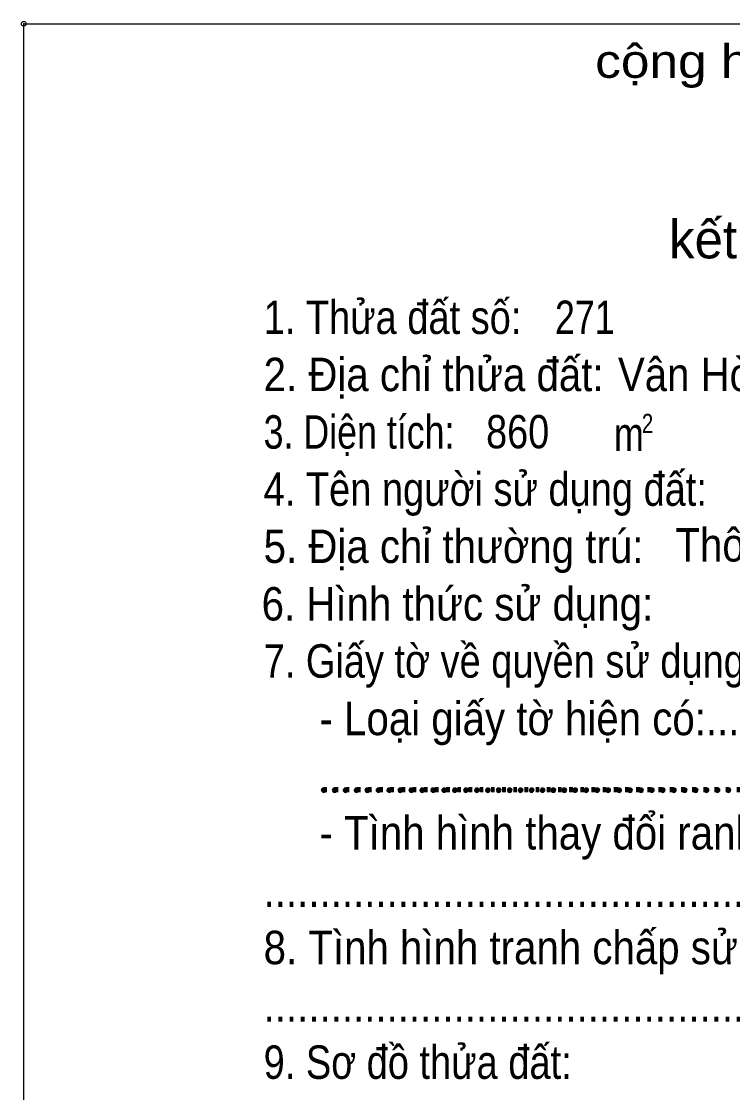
# Model space of a CAD drawing. Header units: metres. Extents: x 549166 to 549875, y 1838421 to 1838574.
# Drawn here: x 549165.6 to 549204.9, y 1838515.3 to 1838574.5 of the extents above; entities that cross this region are included whole.
import ezdxf
from ezdxf.enums import TextEntityAlignment as Align

# ---------------------------------------------------------------- set-up
doc = ezdxf.new("R2010")
doc.units = ezdxf.units.M
doc.header["$LTSCALE"] = 0.52
doc.header["$PDMODE"] = 32
doc.header["$PDSIZE"] = 0.26
doc.layers.add('7', color=7, linetype='Continuous', lineweight=13)

msp = doc.modelspace()

# ---------------------------------------------------------------- hatches: boundary and pattern name
at = {"layer": '7'}
for points in [[(549182.3, 1838532.11), (549182.25, 1838532.11), (549182.2, 1838532.07), (549182.17, 1838531.99), (549182.18, 1838531.95), (549182.21, 1838531.91), (549182.26, 1838531.88), (549182.3, 1838531.87), (549182.36, 1838531.88), (549182.4, 1838531.91), (549182.43, 1838531.95), (549182.44, 1838531.99), (549182.42, 1838532.05), (549182.39, 1838532.08), (549182.35, 1838532.11)], [(549182.9, 1838532.11), (549182.85, 1838532.11), (549182.81, 1838532.07), (549182.77, 1838531.99), (549182.78, 1838531.95), (549182.81, 1838531.91), (549182.86, 1838531.88), (549182.9, 1838531.87), (549182.96, 1838531.88), (549183, 1838531.91), (549183.03, 1838531.95), (549183.04, 1838531.99), (549183.03, 1838532.05), (549183, 1838532.08), (549182.95, 1838532.11)], [(549183.51, 1838532.11), (549183.46, 1838532.11), (549183.41, 1838532.07), (549183.38, 1838531.99), (549183.38, 1838531.95), (549183.42, 1838531.91), (549183.46, 1838531.88), (549183.51, 1838531.87), (549183.56, 1838531.88), (549183.6, 1838531.91), (549183.64, 1838531.95), (549183.64, 1838531.99), (549183.63, 1838532.05), (549183.6, 1838532.08), (549183.56, 1838532.11)], [(549184.11, 1838532.11), (549184.06, 1838532.11), (549184.02, 1838532.07), (549183.98, 1838531.99), (549183.99, 1838531.95), (549184.02, 1838531.91), (549184.07, 1838531.88), (549184.11, 1838531.87), (549184.17, 1838531.88), (549184.21, 1838531.91), (549184.24, 1838531.95), (549184.25, 1838531.99), (549184.24, 1838532.05), (549184.2, 1838532.08), (549184.16, 1838532.11)], [(549184.72, 1838532.11), (549184.67, 1838532.11), (549184.62, 1838532.07), (549184.58, 1838531.99), (549184.6, 1838531.95), (549184.62, 1838531.91), (549184.67, 1838531.88), (549184.72, 1838531.87), (549184.77, 1838531.88), (549184.82, 1838531.91), (549184.84, 1838531.95), (549184.86, 1838531.99), (549184.84, 1838532.05), (549184.81, 1838532.08), (549184.77, 1838532.11)], [(549185.32, 1838532.11), (549185.27, 1838532.11), (549185.23, 1838532.07), (549185.19, 1838531.99), (549185.2, 1838531.95), (549185.23, 1838531.91), (549185.28, 1838531.88), (549185.32, 1838531.87), (549185.38, 1838531.88), (549185.42, 1838531.91), (549185.45, 1838531.95), (549185.46, 1838531.99), (549185.45, 1838532.05), (549185.42, 1838532.08), (549185.37, 1838532.11)], [(549185.93, 1838532.11), (549185.88, 1838532.11), (549185.83, 1838532.07), (549185.8, 1838531.99), (549185.8, 1838531.95), (549185.84, 1838531.91), (549185.88, 1838531.88), (549185.93, 1838531.87), (549185.98, 1838531.88), (549186.02, 1838531.91), (549186.06, 1838531.95), (549186.06, 1838531.99), (549186.05, 1838532.05), (549186.02, 1838532.08), (549185.98, 1838532.11)], [(549186.53, 1838532.11), (549186.48, 1838532.11), (549186.44, 1838532.07), (549186.4, 1838531.99), (549186.41, 1838531.95), (549186.44, 1838531.91), (549186.49, 1838531.88), (549186.53, 1838531.87), (549186.59, 1838531.88), (549186.63, 1838531.91), (549186.66, 1838531.95), (549186.67, 1838531.99), (549186.66, 1838532.05), (549186.62, 1838532.08), (549186.58, 1838532.11)], [(549187.14, 1838532.11), (549187.09, 1838532.11), (549187.04, 1838532.07), (549187, 1838531.99), (549187.02, 1838531.95), (549187.04, 1838531.91), (549187.09, 1838531.88), (549187.14, 1838531.87), (549187.19, 1838531.88), (549187.24, 1838531.91), (549187.26, 1838531.95), (549187.28, 1838531.99), (549187.26, 1838532.05), (549187.23, 1838532.08), (549187.19, 1838532.11)], [(549187.74, 1838532.11), (549187.69, 1838532.11), (549187.65, 1838532.07), (549187.61, 1838531.99), (549187.62, 1838531.95), (549187.65, 1838531.91), (549187.7, 1838531.88), (549187.74, 1838531.87), (549187.8, 1838531.88), (549187.84, 1838531.91), (549187.87, 1838531.95), (549187.88, 1838531.99), (549187.87, 1838532.05), (549187.84, 1838532.08), (549187.79, 1838532.11)], [(549188.35, 1838532.11), (549188.3, 1838532.11), (549188.25, 1838532.07), (549188.22, 1838531.99), (549188.22, 1838531.95), (549188.26, 1838531.91), (549188.3, 1838531.88), (549188.35, 1838531.87), (549188.4, 1838531.88), (549188.44, 1838531.91), (549188.48, 1838531.95), (549188.48, 1838531.99), (549188.47, 1838532.05), (549188.44, 1838532.08), (549188.4, 1838532.11)], [(549188.95, 1838532.11), (549188.9, 1838532.11), (549188.86, 1838532.07), (549188.82, 1838531.99), (549188.83, 1838531.95), (549188.86, 1838531.91), (549188.9, 1838531.88), (549188.95, 1838531.87), (549189, 1838531.88), (549189.05, 1838531.91), (549189.08, 1838531.95), (549189.09, 1838531.99), (549189.08, 1838532.05), (549189.04, 1838532.08), (549189, 1838532.11)], [(549189.56, 1838532.11), (549189.5, 1838532.11), (549189.46, 1838532.07), (549189.42, 1838531.99), (549189.43, 1838531.95), (549189.46, 1838531.91), (549189.51, 1838531.88), (549189.56, 1838531.87), (549189.61, 1838531.88), (549189.65, 1838531.91), (549189.68, 1838531.95), (549189.69, 1838531.99), (549189.68, 1838532.05), (549189.65, 1838532.08), (549189.6, 1838532.11)], [(549190.16, 1838532.11), (549190.11, 1838532.11), (549190.06, 1838532.07), (549190.03, 1838531.99), (549190.04, 1838531.95), (549190.07, 1838531.91), (549190.12, 1838531.88), (549190.16, 1838531.87), (549190.22, 1838531.88), (549190.26, 1838531.91), (549190.29, 1838531.95), (549190.3, 1838531.99), (549190.28, 1838532.05), (549190.25, 1838532.08), (549190.21, 1838532.11)], [(549190.77, 1838532.11), (549190.72, 1838532.11), (549190.67, 1838532.07), (549190.63, 1838531.99), (549190.64, 1838531.95), (549190.67, 1838531.91), (549190.72, 1838531.88), (549190.77, 1838531.87), (549190.82, 1838531.88), (549190.86, 1838531.91), (549190.89, 1838531.95), (549190.9, 1838531.99), (549190.89, 1838532.05), (549190.86, 1838532.08), (549190.82, 1838532.11)], [(549191.37, 1838532.11), (549191.32, 1838532.11), (549191.28, 1838532.07), (549191.24, 1838531.99), (549191.25, 1838531.95), (549191.28, 1838531.91), (549191.32, 1838531.88), (549191.37, 1838531.87), (549191.42, 1838531.88), (549191.47, 1838531.91), (549191.5, 1838531.95), (549191.51, 1838531.99), (549191.5, 1838532.05), (549191.46, 1838532.08), (549191.42, 1838532.11)], [(549191.98, 1838532.11), (549191.92, 1838532.11), (549191.88, 1838532.07), (549191.84, 1838531.99), (549191.85, 1838531.95), (549191.88, 1838531.91), (549191.93, 1838531.88), (549191.98, 1838531.87), (549192.03, 1838531.88), (549192.07, 1838531.91), (549192.1, 1838531.95), (549192.11, 1838531.99), (549192.1, 1838532.05), (549192.07, 1838532.08), (549192.02, 1838532.11)], [(549192.58, 1838532.11), (549192.53, 1838532.11), (549192.48, 1838532.07), (549192.45, 1838531.99), (549192.46, 1838531.95), (549192.49, 1838531.91), (549192.54, 1838531.88), (549192.58, 1838531.87), (549192.64, 1838531.88), (549192.68, 1838531.91), (549192.71, 1838531.95), (549192.72, 1838531.99), (549192.7, 1838532.05), (549192.67, 1838532.08), (549192.63, 1838532.11)], [(549193.18, 1838532.11), (549193.14, 1838532.11), (549193.09, 1838532.07), (549193.05, 1838531.99), (549193.06, 1838531.95), (549193.09, 1838531.91), (549193.14, 1838531.88), (549193.18, 1838531.87), (549193.24, 1838531.88), (549193.28, 1838531.91), (549193.31, 1838531.95), (549193.32, 1838531.99), (549193.31, 1838532.05), (549193.28, 1838532.08), (549193.24, 1838532.11)], [(549193.79, 1838532.11), (549193.74, 1838532.11), (549193.7, 1838532.07), (549193.66, 1838531.99), (549193.67, 1838531.95), (549193.7, 1838531.91), (549193.74, 1838531.88), (549193.79, 1838531.87), (549193.84, 1838531.88), (549193.89, 1838531.91), (549193.92, 1838531.95), (549193.93, 1838531.99), (549193.92, 1838532.05), (549193.88, 1838532.08), (549193.84, 1838532.11)], [(549194.4, 1838532.11), (549194.34, 1838532.11), (549194.3, 1838532.07), (549194.26, 1838531.99), (549194.27, 1838531.95), (549194.3, 1838531.91), (549194.35, 1838531.88), (549194.4, 1838531.87), (549194.45, 1838531.88), (549194.49, 1838531.91), (549194.52, 1838531.95), (549194.53, 1838531.99), (549194.52, 1838532.05), (549194.49, 1838532.08), (549194.44, 1838532.11)], [(549195, 1838532.11), (549194.95, 1838532.11), (549194.9, 1838532.07), (549194.86, 1838531.99), (549194.88, 1838531.95), (549194.9, 1838531.91), (549194.95, 1838531.88), (549195, 1838531.87), (549195.05, 1838531.88), (549195.1, 1838531.91), (549195.12, 1838531.95), (549195.14, 1838531.99), (549195.12, 1838532.05), (549195.09, 1838532.08), (549195.05, 1838532.11)], [(549195.6, 1838532.11), (549195.55, 1838532.11), (549195.51, 1838532.07), (549195.47, 1838531.99), (549195.48, 1838531.95), (549195.51, 1838531.91), (549195.56, 1838531.88), (549195.6, 1838531.87), (549195.66, 1838531.88), (549195.7, 1838531.91), (549195.73, 1838531.95), (549195.74, 1838531.99), (549195.73, 1838532.05), (549195.7, 1838532.08), (549195.65, 1838532.11)], [(549196.21, 1838532.11), (549196.16, 1838532.11), (549196.11, 1838532.07), (549196.08, 1838531.99), (549196.08, 1838531.95), (549196.12, 1838531.91), (549196.16, 1838531.88), (549196.21, 1838531.87), (549196.26, 1838531.88), (549196.3, 1838531.91), (549196.34, 1838531.95), (549196.34, 1838531.99), (549196.33, 1838532.05), (549196.3, 1838532.08), (549196.26, 1838532.11)], [(549196.82, 1838532.11), (549196.76, 1838532.11), (549196.72, 1838532.07), (549196.68, 1838531.99), (549196.69, 1838531.95), (549196.72, 1838531.91), (549196.77, 1838531.88), (549196.82, 1838531.87), (549196.87, 1838531.88), (549196.91, 1838531.91), (549196.94, 1838531.95), (549196.95, 1838531.99), (549196.94, 1838532.05), (549196.9, 1838532.08), (549196.86, 1838532.11)], [(549197.42, 1838532.11), (549197.37, 1838532.11), (549197.32, 1838532.07), (549197.28, 1838531.99), (549197.3, 1838531.95), (549197.32, 1838531.91), (549197.37, 1838531.88), (549197.42, 1838531.87), (549197.47, 1838531.88), (549197.52, 1838531.91), (549197.54, 1838531.95), (549197.56, 1838531.99), (549197.54, 1838532.05), (549197.51, 1838532.08), (549197.47, 1838532.11)], [(549198.02, 1838532.11), (549197.97, 1838532.11), (549197.93, 1838532.07), (549197.89, 1838531.99), (549197.9, 1838531.95), (549197.93, 1838531.91), (549197.98, 1838531.88), (549198.02, 1838531.87), (549198.08, 1838531.88), (549198.12, 1838531.91), (549198.15, 1838531.95), (549198.16, 1838531.99), (549198.15, 1838532.05), (549198.12, 1838532.08), (549198.07, 1838532.11)], [(549198.63, 1838532.11), (549198.58, 1838532.11), (549198.53, 1838532.07), (549198.5, 1838531.99), (549198.5, 1838531.95), (549198.54, 1838531.91), (549198.58, 1838531.88), (549198.63, 1838531.87), (549198.68, 1838531.88), (549198.72, 1838531.91), (549198.76, 1838531.95), (549198.76, 1838531.99), (549198.75, 1838532.05), (549198.72, 1838532.08), (549198.68, 1838532.11)], [(549199.24, 1838532.11), (549199.18, 1838532.11), (549199.14, 1838532.07), (549199.1, 1838531.99), (549199.11, 1838531.95), (549199.14, 1838531.91), (549199.19, 1838531.88), (549199.24, 1838531.87), (549199.29, 1838531.88), (549199.33, 1838531.91), (549199.36, 1838531.95), (549199.37, 1838531.99), (549199.36, 1838532.05), (549199.32, 1838532.08), (549199.28, 1838532.11)], [(549199.84, 1838532.11), (549199.79, 1838532.11), (549199.74, 1838532.07), (549199.7, 1838531.99), (549199.72, 1838531.95), (549199.74, 1838531.91), (549199.79, 1838531.88), (549199.84, 1838531.87), (549199.89, 1838531.88), (549199.94, 1838531.91), (549199.96, 1838531.95), (549199.98, 1838531.99), (549199.96, 1838532.05), (549199.93, 1838532.08), (549199.89, 1838532.11)], [(549200.44, 1838532.11), (549200.39, 1838532.11), (549200.35, 1838532.07), (549200.31, 1838531.99), (549200.32, 1838531.95), (549200.35, 1838531.91), (549200.4, 1838531.88), (549200.44, 1838531.87), (549200.5, 1838531.88), (549200.54, 1838531.91), (549200.57, 1838531.95), (549200.58, 1838531.99), (549200.57, 1838532.05), (549200.54, 1838532.08), (549200.49, 1838532.11)], [(549201.04, 1838532.11), (549201, 1838532.11), (549200.95, 1838532.07), (549200.91, 1838531.99), (549200.92, 1838531.95), (549200.95, 1838531.91), (549201, 1838531.88), (549201.04, 1838531.87), (549201.1, 1838531.88), (549201.14, 1838531.91), (549201.17, 1838531.95), (549201.18, 1838531.99), (549201.17, 1838532.05), (549201.14, 1838532.08), (549201.1, 1838532.11)], [(549201.65, 1838532.11), (549201.6, 1838532.11), (549201.56, 1838532.07), (549201.52, 1838531.99), (549201.53, 1838531.95), (549201.56, 1838531.91), (549201.6, 1838531.88), (549201.65, 1838531.87), (549201.7, 1838531.88), (549201.75, 1838531.91), (549201.78, 1838531.95), (549201.79, 1838531.99), (549201.78, 1838532.05), (549201.74, 1838532.08), (549201.7, 1838532.11)], [(549202.26, 1838532.11), (549202.2, 1838532.11), (549202.16, 1838532.07), (549202.12, 1838531.99), (549202.13, 1838531.95), (549202.16, 1838531.91), (549202.21, 1838531.88), (549202.26, 1838531.87), (549202.31, 1838531.88), (549202.35, 1838531.91), (549202.38, 1838531.95), (549202.39, 1838531.99), (549202.38, 1838532.05), (549202.35, 1838532.08), (549202.3, 1838532.11)], [(549202.86, 1838532.11), (549202.81, 1838532.11), (549202.76, 1838532.07), (549202.73, 1838531.99), (549202.74, 1838531.95), (549202.77, 1838531.91), (549202.82, 1838531.88), (549202.86, 1838531.87), (549202.92, 1838531.88), (549202.96, 1838531.91), (549202.99, 1838531.95), (549203, 1838531.99), (549202.98, 1838532.05), (549202.95, 1838532.08), (549202.91, 1838532.11)], [(549203.46, 1838532.11), (549203.42, 1838532.11), (549203.37, 1838532.07), (549203.33, 1838531.99), (549203.34, 1838531.95), (549203.37, 1838531.91), (549203.42, 1838531.88), (549203.46, 1838531.87), (549203.52, 1838531.88), (549203.56, 1838531.91), (549203.59, 1838531.95), (549203.6, 1838531.99), (549203.59, 1838532.05), (549203.56, 1838532.08), (549203.52, 1838532.11)], [(549204.07, 1838532.11), (549204.02, 1838532.11), (549203.98, 1838532.07), (549203.94, 1838531.99), (549203.95, 1838531.95), (549203.98, 1838531.91), (549204.02, 1838531.88), (549204.07, 1838531.87), (549204.12, 1838531.88), (549204.17, 1838531.91), (549204.2, 1838531.95), (549204.21, 1838531.99), (549204.2, 1838532.05), (549204.16, 1838532.08), (549204.12, 1838532.11)], [(549204.68, 1838532.11), (549204.62, 1838532.11), (549204.58, 1838532.07), (549204.54, 1838531.99), (549204.55, 1838531.95), (549204.58, 1838531.91), (549204.63, 1838531.88), (549204.68, 1838531.87), (549204.73, 1838531.88), (549204.77, 1838531.91), (549204.8, 1838531.95), (549204.81, 1838531.99), (549204.8, 1838532.05), (549204.77, 1838532.08), (549204.72, 1838532.11)]]:
    msp.add_hatch(color=256, dxfattribs=at).paths.add_polyline_path(points)

# ---------------------------------------------------------------- linework, layer by layer
for points in [[(549165.72, 1838574.36), (549276.43, 1838574.36), (549276.43, 1838421.24), (549165.72, 1838421.24)], [(549165.72, 1838574.36), (549276.43, 1838574.36), (549276.43, 1838421.24), (549165.72, 1838421.24)], [(549182.3, 1838532.11), (549182.25, 1838532.11), (549182.2, 1838532.07), (549182.17, 1838531.99), (549182.18, 1838531.95), (549182.21, 1838531.91), (549182.26, 1838531.88), (549182.3, 1838531.87), (549182.36, 1838531.88), (549182.4, 1838531.91), (549182.43, 1838531.95), (549182.44, 1838531.99), (549182.42, 1838532.05), (549182.39, 1838532.08), (549182.35, 1838532.11)], [(549182.9, 1838532.11), (549182.85, 1838532.11), (549182.81, 1838532.07), (549182.77, 1838531.99), (549182.78, 1838531.95), (549182.81, 1838531.91), (549182.86, 1838531.88), (549182.9, 1838531.87), (549182.96, 1838531.88), (549183, 1838531.91), (549183.03, 1838531.95), (549183.04, 1838531.99), (549183.03, 1838532.05), (549183, 1838532.08), (549182.95, 1838532.11)], [(549183.51, 1838532.11), (549183.46, 1838532.11), (549183.41, 1838532.07), (549183.38, 1838531.99), (549183.38, 1838531.95), (549183.42, 1838531.91), (549183.46, 1838531.88), (549183.51, 1838531.87), (549183.56, 1838531.88), (549183.6, 1838531.91), (549183.64, 1838531.95), (549183.64, 1838531.99), (549183.63, 1838532.05), (549183.6, 1838532.08), (549183.56, 1838532.11)], [(549184.11, 1838532.11), (549184.06, 1838532.11), (549184.02, 1838532.07), (549183.98, 1838531.99), (549183.99, 1838531.95), (549184.02, 1838531.91), (549184.07, 1838531.88), (549184.11, 1838531.87), (549184.17, 1838531.88), (549184.21, 1838531.91), (549184.24, 1838531.95), (549184.25, 1838531.99), (549184.24, 1838532.05), (549184.2, 1838532.08), (549184.16, 1838532.11)], [(549184.72, 1838532.11), (549184.67, 1838532.11), (549184.62, 1838532.07), (549184.58, 1838531.99), (549184.6, 1838531.95), (549184.62, 1838531.91), (549184.67, 1838531.88), (549184.72, 1838531.87), (549184.77, 1838531.88), (549184.82, 1838531.91), (549184.84, 1838531.95), (549184.86, 1838531.99), (549184.84, 1838532.05), (549184.81, 1838532.08), (549184.77, 1838532.11)], [(549185.32, 1838532.11), (549185.27, 1838532.11), (549185.23, 1838532.07), (549185.19, 1838531.99), (549185.2, 1838531.95), (549185.23, 1838531.91), (549185.28, 1838531.88), (549185.32, 1838531.87), (549185.38, 1838531.88), (549185.42, 1838531.91), (549185.45, 1838531.95), (549185.46, 1838531.99), (549185.45, 1838532.05), (549185.42, 1838532.08), (549185.37, 1838532.11)], [(549185.93, 1838532.11), (549185.88, 1838532.11), (549185.83, 1838532.07), (549185.8, 1838531.99), (549185.8, 1838531.95), (549185.84, 1838531.91), (549185.88, 1838531.88), (549185.93, 1838531.87), (549185.98, 1838531.88), (549186.02, 1838531.91), (549186.06, 1838531.95), (549186.06, 1838531.99), (549186.05, 1838532.05), (549186.02, 1838532.08), (549185.98, 1838532.11)], [(549186.53, 1838532.11), (549186.48, 1838532.11), (549186.44, 1838532.07), (549186.4, 1838531.99), (549186.41, 1838531.95), (549186.44, 1838531.91), (549186.49, 1838531.88), (549186.53, 1838531.87), (549186.59, 1838531.88), (549186.63, 1838531.91), (549186.66, 1838531.95), (549186.67, 1838531.99), (549186.66, 1838532.05), (549186.62, 1838532.08), (549186.58, 1838532.11)], [(549187.14, 1838532.11), (549187.09, 1838532.11), (549187.04, 1838532.07), (549187, 1838531.99), (549187.02, 1838531.95), (549187.04, 1838531.91), (549187.09, 1838531.88), (549187.14, 1838531.87), (549187.19, 1838531.88), (549187.24, 1838531.91), (549187.26, 1838531.95), (549187.28, 1838531.99), (549187.26, 1838532.05), (549187.23, 1838532.08), (549187.19, 1838532.11)], [(549187.74, 1838532.11), (549187.69, 1838532.11), (549187.65, 1838532.07), (549187.61, 1838531.99), (549187.62, 1838531.95), (549187.65, 1838531.91), (549187.7, 1838531.88), (549187.74, 1838531.87), (549187.8, 1838531.88), (549187.84, 1838531.91), (549187.87, 1838531.95), (549187.88, 1838531.99), (549187.87, 1838532.05), (549187.84, 1838532.08), (549187.79, 1838532.11)], [(549188.35, 1838532.11), (549188.3, 1838532.11), (549188.25, 1838532.07), (549188.22, 1838531.99), (549188.22, 1838531.95), (549188.26, 1838531.91), (549188.3, 1838531.88), (549188.35, 1838531.87), (549188.4, 1838531.88), (549188.44, 1838531.91), (549188.48, 1838531.95), (549188.48, 1838531.99), (549188.47, 1838532.05), (549188.44, 1838532.08), (549188.4, 1838532.11)], [(549188.95, 1838532.11), (549188.9, 1838532.11), (549188.86, 1838532.07), (549188.82, 1838531.99), (549188.83, 1838531.95), (549188.86, 1838531.91), (549188.9, 1838531.88), (549188.95, 1838531.87), (549189, 1838531.88), (549189.05, 1838531.91), (549189.08, 1838531.95), (549189.09, 1838531.99), (549189.08, 1838532.05), (549189.04, 1838532.08), (549189, 1838532.11)], [(549189.56, 1838532.11), (549189.5, 1838532.11), (549189.46, 1838532.07), (549189.42, 1838531.99), (549189.43, 1838531.95), (549189.46, 1838531.91), (549189.51, 1838531.88), (549189.56, 1838531.87), (549189.61, 1838531.88), (549189.65, 1838531.91), (549189.68, 1838531.95), (549189.69, 1838531.99), (549189.68, 1838532.05), (549189.65, 1838532.08), (549189.6, 1838532.11)], [(549190.16, 1838532.11), (549190.11, 1838532.11), (549190.06, 1838532.07), (549190.03, 1838531.99), (549190.04, 1838531.95), (549190.07, 1838531.91), (549190.12, 1838531.88), (549190.16, 1838531.87), (549190.22, 1838531.88), (549190.26, 1838531.91), (549190.29, 1838531.95), (549190.3, 1838531.99), (549190.28, 1838532.05), (549190.25, 1838532.08), (549190.21, 1838532.11)], [(549190.77, 1838532.11), (549190.72, 1838532.11), (549190.67, 1838532.07), (549190.63, 1838531.99), (549190.64, 1838531.95), (549190.67, 1838531.91), (549190.72, 1838531.88), (549190.77, 1838531.87), (549190.82, 1838531.88), (549190.86, 1838531.91), (549190.89, 1838531.95), (549190.9, 1838531.99), (549190.89, 1838532.05), (549190.86, 1838532.08), (549190.82, 1838532.11)], [(549191.37, 1838532.11), (549191.32, 1838532.11), (549191.28, 1838532.07), (549191.24, 1838531.99), (549191.25, 1838531.95), (549191.28, 1838531.91), (549191.32, 1838531.88), (549191.37, 1838531.87), (549191.42, 1838531.88), (549191.47, 1838531.91), (549191.5, 1838531.95), (549191.51, 1838531.99), (549191.5, 1838532.05), (549191.46, 1838532.08), (549191.42, 1838532.11)], [(549191.98, 1838532.11), (549191.92, 1838532.11), (549191.88, 1838532.07), (549191.84, 1838531.99), (549191.85, 1838531.95), (549191.88, 1838531.91), (549191.93, 1838531.88), (549191.98, 1838531.87), (549192.03, 1838531.88), (549192.07, 1838531.91), (549192.1, 1838531.95), (549192.11, 1838531.99), (549192.1, 1838532.05), (549192.07, 1838532.08), (549192.02, 1838532.11)], [(549192.58, 1838532.11), (549192.53, 1838532.11), (549192.48, 1838532.07), (549192.45, 1838531.99), (549192.46, 1838531.95), (549192.49, 1838531.91), (549192.54, 1838531.88), (549192.58, 1838531.87), (549192.64, 1838531.88), (549192.68, 1838531.91), (549192.71, 1838531.95), (549192.72, 1838531.99), (549192.7, 1838532.05), (549192.67, 1838532.08), (549192.63, 1838532.11)], [(549193.18, 1838532.11), (549193.14, 1838532.11), (549193.09, 1838532.07), (549193.05, 1838531.99), (549193.06, 1838531.95), (549193.09, 1838531.91), (549193.14, 1838531.88), (549193.18, 1838531.87), (549193.24, 1838531.88), (549193.28, 1838531.91), (549193.31, 1838531.95), (549193.32, 1838531.99), (549193.31, 1838532.05), (549193.28, 1838532.08), (549193.24, 1838532.11)], [(549193.79, 1838532.11), (549193.74, 1838532.11), (549193.7, 1838532.07), (549193.66, 1838531.99), (549193.67, 1838531.95), (549193.7, 1838531.91), (549193.74, 1838531.88), (549193.79, 1838531.87), (549193.84, 1838531.88), (549193.89, 1838531.91), (549193.92, 1838531.95), (549193.93, 1838531.99), (549193.92, 1838532.05), (549193.88, 1838532.08), (549193.84, 1838532.11)], [(549194.4, 1838532.11), (549194.34, 1838532.11), (549194.3, 1838532.07), (549194.26, 1838531.99), (549194.27, 1838531.95), (549194.3, 1838531.91), (549194.35, 1838531.88), (549194.4, 1838531.87), (549194.45, 1838531.88), (549194.49, 1838531.91), (549194.52, 1838531.95), (549194.53, 1838531.99), (549194.52, 1838532.05), (549194.49, 1838532.08), (549194.44, 1838532.11)], [(549195, 1838532.11), (549194.95, 1838532.11), (549194.9, 1838532.07), (549194.86, 1838531.99), (549194.88, 1838531.95), (549194.9, 1838531.91), (549194.95, 1838531.88), (549195, 1838531.87), (549195.05, 1838531.88), (549195.1, 1838531.91), (549195.12, 1838531.95), (549195.14, 1838531.99), (549195.12, 1838532.05), (549195.09, 1838532.08), (549195.05, 1838532.11)], [(549195.6, 1838532.11), (549195.55, 1838532.11), (549195.51, 1838532.07), (549195.47, 1838531.99), (549195.48, 1838531.95), (549195.51, 1838531.91), (549195.56, 1838531.88), (549195.6, 1838531.87), (549195.66, 1838531.88), (549195.7, 1838531.91), (549195.73, 1838531.95), (549195.74, 1838531.99), (549195.73, 1838532.05), (549195.7, 1838532.08), (549195.65, 1838532.11)], [(549196.21, 1838532.11), (549196.16, 1838532.11), (549196.11, 1838532.07), (549196.08, 1838531.99), (549196.08, 1838531.95), (549196.12, 1838531.91), (549196.16, 1838531.88), (549196.21, 1838531.87), (549196.26, 1838531.88), (549196.3, 1838531.91), (549196.34, 1838531.95), (549196.34, 1838531.99), (549196.33, 1838532.05), (549196.3, 1838532.08), (549196.26, 1838532.11)], [(549196.82, 1838532.11), (549196.76, 1838532.11), (549196.72, 1838532.07), (549196.68, 1838531.99), (549196.69, 1838531.95), (549196.72, 1838531.91), (549196.77, 1838531.88), (549196.82, 1838531.87), (549196.87, 1838531.88), (549196.91, 1838531.91), (549196.94, 1838531.95), (549196.95, 1838531.99), (549196.94, 1838532.05), (549196.9, 1838532.08), (549196.86, 1838532.11)], [(549197.42, 1838532.11), (549197.37, 1838532.11), (549197.32, 1838532.07), (549197.28, 1838531.99), (549197.3, 1838531.95), (549197.32, 1838531.91), (549197.37, 1838531.88), (549197.42, 1838531.87), (549197.47, 1838531.88), (549197.52, 1838531.91), (549197.54, 1838531.95), (549197.56, 1838531.99), (549197.54, 1838532.05), (549197.51, 1838532.08), (549197.47, 1838532.11)], [(549198.02, 1838532.11), (549197.97, 1838532.11), (549197.93, 1838532.07), (549197.89, 1838531.99), (549197.9, 1838531.95), (549197.93, 1838531.91), (549197.98, 1838531.88), (549198.02, 1838531.87), (549198.08, 1838531.88), (549198.12, 1838531.91), (549198.15, 1838531.95), (549198.16, 1838531.99), (549198.15, 1838532.05), (549198.12, 1838532.08), (549198.07, 1838532.11)], [(549198.63, 1838532.11), (549198.58, 1838532.11), (549198.53, 1838532.07), (549198.5, 1838531.99), (549198.5, 1838531.95), (549198.54, 1838531.91), (549198.58, 1838531.88), (549198.63, 1838531.87), (549198.68, 1838531.88), (549198.72, 1838531.91), (549198.76, 1838531.95), (549198.76, 1838531.99), (549198.75, 1838532.05), (549198.72, 1838532.08), (549198.68, 1838532.11)], [(549199.24, 1838532.11), (549199.18, 1838532.11), (549199.14, 1838532.07), (549199.1, 1838531.99), (549199.11, 1838531.95), (549199.14, 1838531.91), (549199.19, 1838531.88), (549199.24, 1838531.87), (549199.29, 1838531.88), (549199.33, 1838531.91), (549199.36, 1838531.95), (549199.37, 1838531.99), (549199.36, 1838532.05), (549199.32, 1838532.08), (549199.28, 1838532.11)], [(549199.84, 1838532.11), (549199.79, 1838532.11), (549199.74, 1838532.07), (549199.7, 1838531.99), (549199.72, 1838531.95), (549199.74, 1838531.91), (549199.79, 1838531.88), (549199.84, 1838531.87), (549199.89, 1838531.88), (549199.94, 1838531.91), (549199.96, 1838531.95), (549199.98, 1838531.99), (549199.96, 1838532.05), (549199.93, 1838532.08), (549199.89, 1838532.11)], [(549200.44, 1838532.11), (549200.39, 1838532.11), (549200.35, 1838532.07), (549200.31, 1838531.99), (549200.32, 1838531.95), (549200.35, 1838531.91), (549200.4, 1838531.88), (549200.44, 1838531.87), (549200.5, 1838531.88), (549200.54, 1838531.91), (549200.57, 1838531.95), (549200.58, 1838531.99), (549200.57, 1838532.05), (549200.54, 1838532.08), (549200.49, 1838532.11)], [(549201.04, 1838532.11), (549201, 1838532.11), (549200.95, 1838532.07), (549200.91, 1838531.99), (549200.92, 1838531.95), (549200.95, 1838531.91), (549201, 1838531.88), (549201.04, 1838531.87), (549201.1, 1838531.88), (549201.14, 1838531.91), (549201.17, 1838531.95), (549201.18, 1838531.99), (549201.17, 1838532.05), (549201.14, 1838532.08), (549201.1, 1838532.11)], [(549201.65, 1838532.11), (549201.6, 1838532.11), (549201.56, 1838532.07), (549201.52, 1838531.99), (549201.53, 1838531.95), (549201.56, 1838531.91), (549201.6, 1838531.88), (549201.65, 1838531.87), (549201.7, 1838531.88), (549201.75, 1838531.91), (549201.78, 1838531.95), (549201.79, 1838531.99), (549201.78, 1838532.05), (549201.74, 1838532.08), (549201.7, 1838532.11)], [(549202.26, 1838532.11), (549202.2, 1838532.11), (549202.16, 1838532.07), (549202.12, 1838531.99), (549202.13, 1838531.95), (549202.16, 1838531.91), (549202.21, 1838531.88), (549202.26, 1838531.87), (549202.31, 1838531.88), (549202.35, 1838531.91), (549202.38, 1838531.95), (549202.39, 1838531.99), (549202.38, 1838532.05), (549202.35, 1838532.08), (549202.3, 1838532.11)], [(549202.86, 1838532.11), (549202.81, 1838532.11), (549202.76, 1838532.07), (549202.73, 1838531.99), (549202.74, 1838531.95), (549202.77, 1838531.91), (549202.82, 1838531.88), (549202.86, 1838531.87), (549202.92, 1838531.88), (549202.96, 1838531.91), (549202.99, 1838531.95), (549203, 1838531.99), (549202.98, 1838532.05), (549202.95, 1838532.08), (549202.91, 1838532.11)], [(549203.46, 1838532.11), (549203.42, 1838532.11), (549203.37, 1838532.07), (549203.33, 1838531.99), (549203.34, 1838531.95), (549203.37, 1838531.91), (549203.42, 1838531.88), (549203.46, 1838531.87), (549203.52, 1838531.88), (549203.56, 1838531.91), (549203.59, 1838531.95), (549203.6, 1838531.99), (549203.59, 1838532.05), (549203.56, 1838532.08), (549203.52, 1838532.11)], [(549204.07, 1838532.11), (549204.02, 1838532.11), (549203.98, 1838532.07), (549203.94, 1838531.99), (549203.95, 1838531.95), (549203.98, 1838531.91), (549204.02, 1838531.88), (549204.07, 1838531.87), (549204.12, 1838531.88), (549204.17, 1838531.91), (549204.2, 1838531.95), (549204.21, 1838531.99), (549204.2, 1838532.05), (549204.16, 1838532.08), (549204.12, 1838532.11)], [(549204.68, 1838532.11), (549204.62, 1838532.11), (549204.58, 1838532.07), (549204.54, 1838531.99), (549204.55, 1838531.95), (549204.58, 1838531.91), (549204.63, 1838531.88), (549204.68, 1838531.87), (549204.73, 1838531.88), (549204.77, 1838531.91), (549204.8, 1838531.95), (549204.81, 1838531.99), (549204.8, 1838532.05), (549204.77, 1838532.08), (549204.72, 1838532.11)]]:
    msp.add_lwpolyline(points, close=True, dxfattribs=at)
msp.add_point((549165.72, 1838574.36), dxfattribs=at)

# ---------------------------------------------------------------- texts
for s, height, width, p in [('cộng hòa xã hội chủ nghĩa việt nam', 1.848, 1.15, (549197.31, 1838571.37)), ('cộng hòa xã hội chủ nghĩa việt nam', 1.848, 1.15, (549197.31, 1838571.37)), ('1. Thửa đất số:', 1.848, 0.85, (549178.98, 1838557.21)), ('1. Thửa đất số:', 1.848, 0.85, (549178.98, 1838557.21)), ('271', 1.845, 0.8, (549195.09, 1838557.21)), ('2. Địa chỉ thửa đất:', 1.848, 0.9, (549178.98, 1838554.05)), ('2. Địa chỉ thửa đất:', 1.848, 0.9, (549178.98, 1838554.05)), ('Vân Hòa, Tân Liên, Hướng Hóa, Quảng Trị', 1.845, 0.9, (549198.57, 1838554.05)), ('3. Diện tích:', 1.848, 0.8, (549178.98, 1838550.87)), ('3. Diện tích:', 1.848, 0.8, (549178.98, 1838550.87)), ('860', 1.84, 0.85, (549191.28, 1838550.89)), ('2', 1.056, 0.8, (549199.89, 1838551.74)), ('m', 1.848, 0.8, (549198.35, 1838550.75)), ('4. Tên người sử dụng đất:', 1.848, 0.85, (549178.98, 1838547.71)), ('4. Tên người sử dụng đất:', 1.848, 0.85, (549178.98, 1838547.71)), ('Thôn Hòa Hiệp, Tân Liên, Hướng Hóa, Quảng Trị', 1.845, 0.9, (549201.75, 1838544.63)), ('5. Địa chỉ thường trú:', 1.848, 0.9, (549178.98, 1838544.55)), ('5. Địa chỉ thường trú:', 1.848, 0.9, (549178.98, 1838544.55)), ('6. Hình thức sử dụng:', 1.848, 0.9, (549178.87, 1838541.37)), ('6. Hình thức sử dụng:', 1.848, 0.9, (549178.87, 1838541.37)), ('7. Giấy tờ về quyền sử dụng đất:', 1.848, 0.85, (549178.98, 1838538.21)), ('7. Giấy tờ về quyền sử dụng đất:', 1.848, 0.85, (549178.98, 1838538.21)), ('     - Loại giấy tờ hiện có:..................................................................................................................', 1.848, 0.9, (549178.98, 1838535.03)), ('     - Loại giấy tờ hiện có:..................................................................................................................', 1.848, 0.9, (549178.98, 1838535.03)), ('     .........................................................................................; Diện tích trên giấy tờ:....................m', 1.848, 0.9, (549178.98, 1838531.87)), ('     - Tình hình thay đổi ranh giới thửa đất so với khi có giấy tờ:......................................................', 1.848, 0.9, (549178.98, 1838528.71)), ('...........................................................................................................................................................', 1.848, 0.9, (549178.98, 1838525.53)), ('8. Tình hình tranh chấp sử dụng đất: ................................................................................................', 1.848, 0.9, (549178.98, 1838522.37)), ('8. Tình hình tranh chấp sử dụng đất: ................................................................................................', 1.848, 0.9, (549178.98, 1838522.37)), ('...........................................................................................................................................................', 1.848, 0.9, (549178.98, 1838519.19)), ('...........................................................................................................................................................', 1.848, 0.9, (549178.98, 1838519.19)), ('9. Sơ đồ thửa đất:', 1.848, 0.85, (549178.98, 1838516.03)), ('9. Sơ đồ thửa đất:', 1.848, 0.85, (549178.98, 1838516.03))]:
    msp.add_text(s, height=height, dxfattribs=dict(at, width=width)).set_placement(p)
msp.add_text('kết quả đo đạc địa chính thửa đất', height=2.112, dxfattribs=at).set_placement((549222.435, 1838561.39), align=Align.CENTER)
msp.add_text('kết quả đo đạc địa chính thửa đất', height=2.112, dxfattribs=at).set_placement((549222.435, 1838561.39), align=Align.CENTER)

doc.saveas('drawing.dxf')
